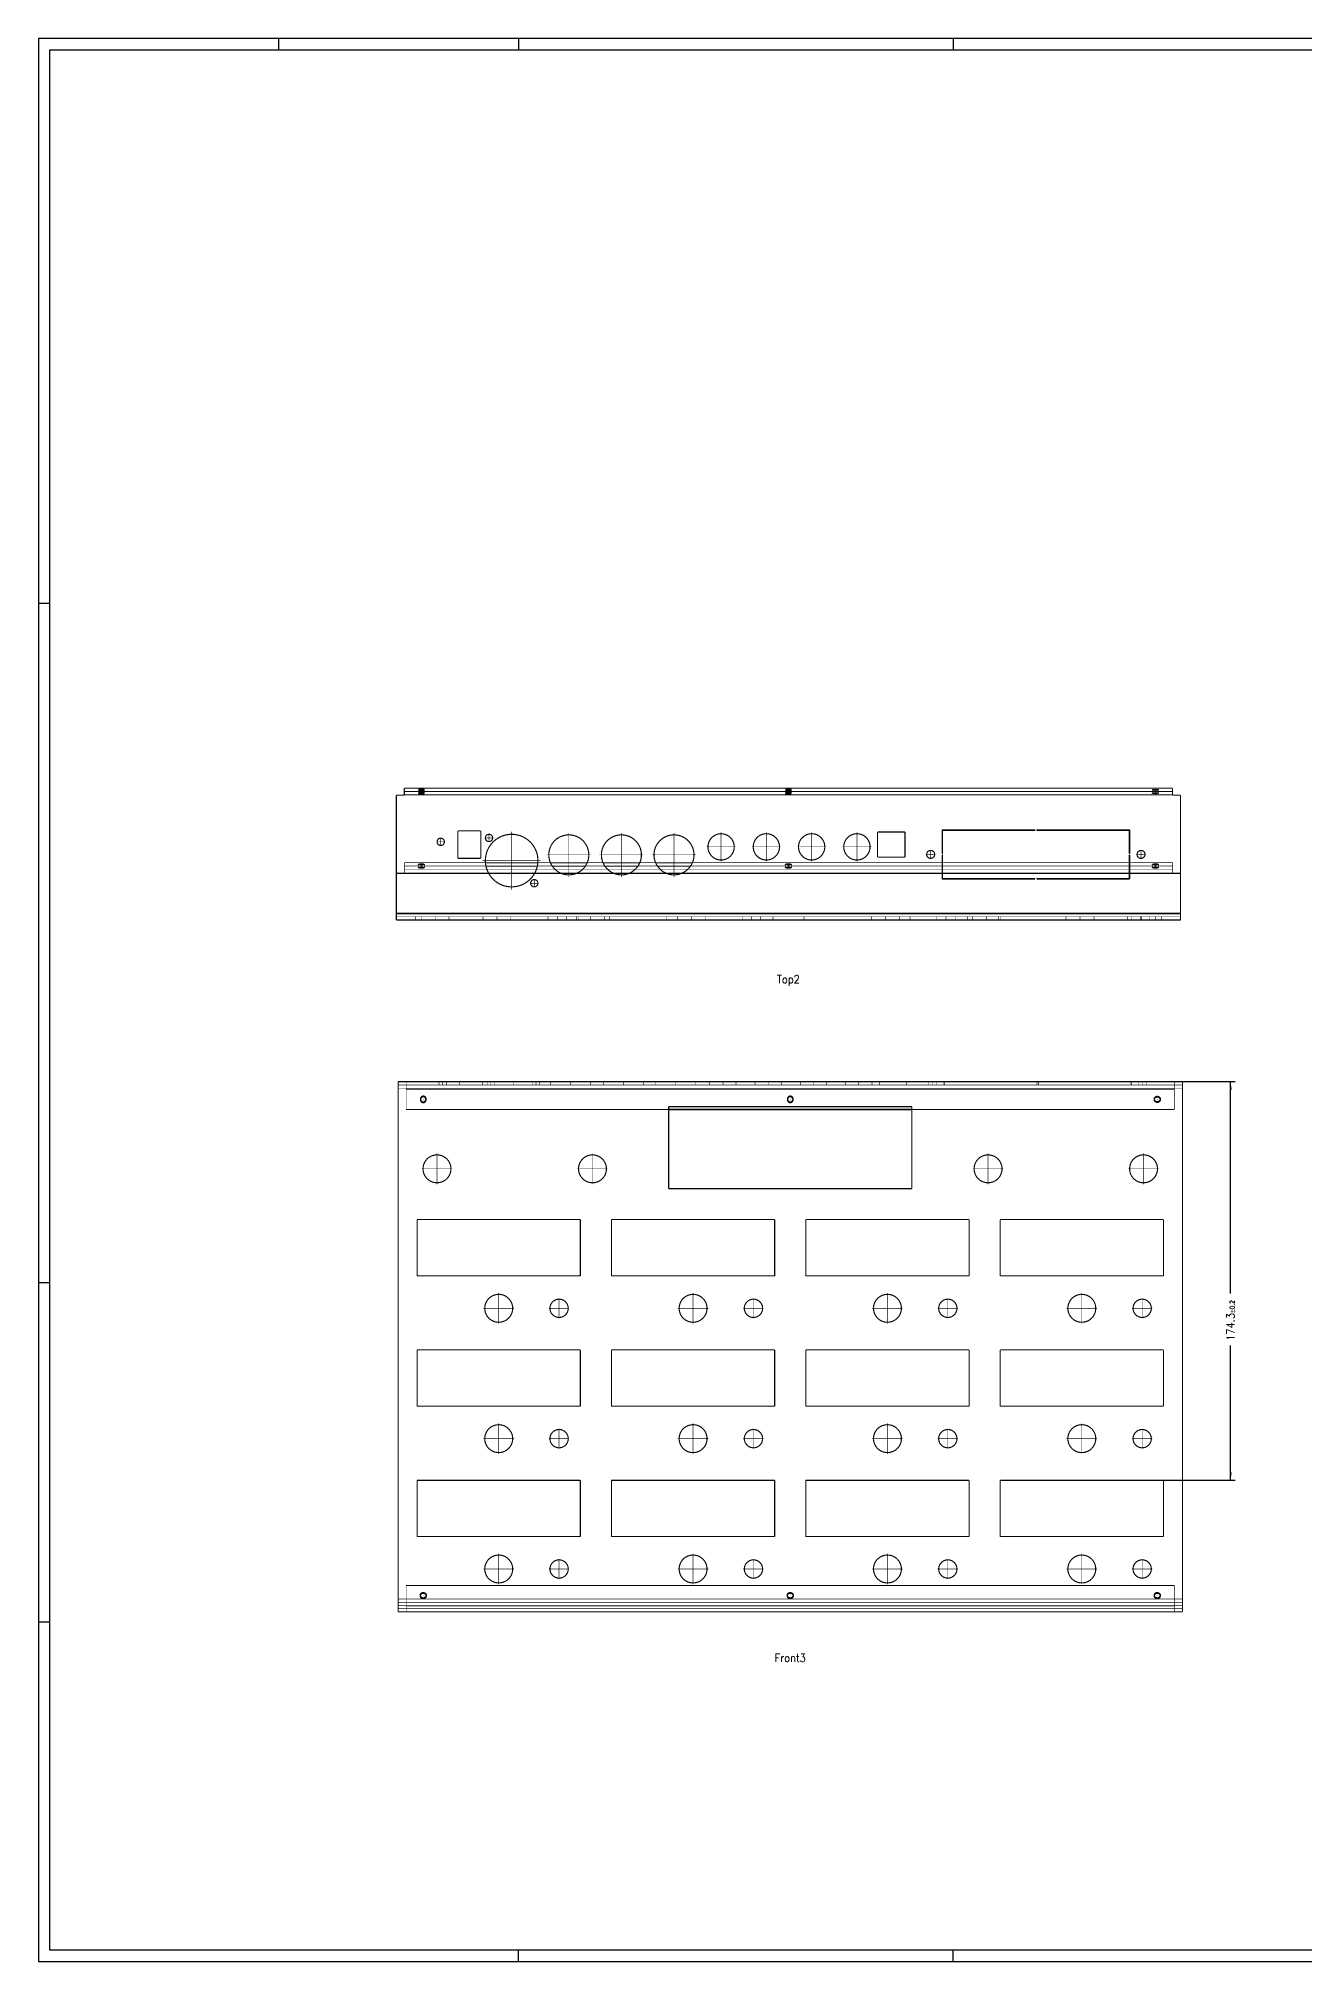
# Model space of a CAD drawing. Header units: millimetres. Extents: x -713 to 476, y -367 to 474.
# Drawn here: x -713 to -159, y -367 to 474 of the extents above; entities that cross this region are included whole.
import ezdxf

# ---------------------------------------------------------------- set-up
doc = ezdxf.new("R2010")
doc.units = ezdxf.units.MM
doc.linetypes.add('DASHED', pattern=[15, 7, -8])
doc.linetypes.add('DOT_CENTER', pattern=[14, 12, -1, 0, -1])
doc.layers.add('1', color=7, linetype='Continuous')
doc.styles.add('CONVERTER_11', font='txt.shx', dxfattribs={"width": 0.9})
doc.dimstyles.new('ME10_DIM_10', dxfattribs={"dimtxt": 3.5, "dimasz": 3.5, "dimexe": 2, "dimexo": 0, "dimgap": 2, "dimtad": 0, "dimdec": 1, "dimdsep": 46, "dimtxsty": 'CONVERTER_11', "dimsah": 1, "dimcen": 0.09, "dimclrd": 160, "dimclre": 160, "dimclrt": 5, "dimadec": 0, "dimazin": 0, "dimtol": 1, "dimtp": 0.2, "dimtm": 0.2, "dimtfac": 0.6, "dimtdec": 1, "dimtix": 1, "dimtmove": 0, "dimatfit": 3, "dimfxl": 0, "dimtolj": 1, "dimtzin": 0, "dimarcsym": 0})

# ---------------------------------------------------------------- blocks, each defined once
blk = doc.blocks.new('top_plate__1', base_point=(-555.97, -214.04))
at = {"color": 250, "linetype": 'Continuous', "const_width": 0.5}
for points in [[(-555.72, 18.09), (-555.72, 16.59)], [(-555.72, 18.09), (-552.22, 18.09)], [(-555.72, 16.59), (-555.72, 15.09)], [(-552.22, 18.09), (-537.87, 18.09)], [(-537.87, 18.09), (-534.67, 18.09)], [(-534.67, 18.09), (-528.77, 18.09)], [(-528.77, 18.09), (-518.77, 18.09)], [(-518.77, 18.09), (-516.77, 18.09)], [(-516.77, 18.09), (-513.57, 18.09)], [(-513.57, 18.09), (-496.97, 18.09)], [(-496.97, 18.09), (-493.77, 18.09)], [(-493.77, 18.09), (-489.02, 18.09)], [(-489.02, 18.09), (-471.52, 18.09)], [(-471.52, 18.09), (-466.02, 18.09)], [(-466.02, 18.09), (-448.52, 18.09)], [(-448.52, 18.09), (-443.02, 18.09)], [(-443.02, 18.09), (-425.52, 18.09)], [(-425.52, 18.09), (-419.42, 18.09)], [(-419.42, 18.09), (-407.92, 18.09)], [(-407.92, 18.09), (-399.62, 18.09)], [(-399.62, 18.09), (-388.12, 18.09)], [(-388.12, 18.09), (-379.82, 18.09)], [(-379.82, 18.09), (-368.32, 18.09)], [(-368.32, 18.09), (-360.02, 18.09)], [(-360.02, 18.09), (-348.52, 18.09)], [(-348.52, 18.09), (-345.27, 18.09)], [(-345.27, 18.09), (-333.27, 18.09)], [(-333.27, 18.09), (-323.77, 18.09)], [(-323.77, 18.09), (-320.27, 18.09)], [(-320.27, 18.09), (-317.02, 18.09)], [(-317.02, 18.09), (-316.82, 18.09)], [(-316.82, 18.09), (-276.32, 18.09)], [(-276.32, 18.09), (-275.72, 18.09)], [(-275.72, 18.09), (-235.22, 18.09)], [(-235.22, 18.09), (-235.02, 18.09)], [(-235.02, 18.09), (-231.77, 18.09)], [(-231.77, 18.09), (-228.27, 18.09)], [(-228.27, 18.09), (-216.22, 18.09)], [(-216.22, 18.09), (-212.72, 18.09)], [(-212.72, 16.59), (-212.72, 18.09)], [(-212.72, 15.09), (-212.72, 16.59)], [(-555.72, -208.13), (-555.72, 15.09)], [(-212.72, 15.09), (-212.72, -208.13)], [(-437.42, 7.15), (-437.42, -28.75)], [(-331.02, 7.15), (-437.42, 7.15)], [(-331.02, 6.01), (-437.42, 6.01)], [(-331.02, 5.79), (-437.42, 5.79)], [(-331.02, -28.75), (-331.02, 7.15)], [(-437.42, -28.75), (-331.02, -28.75)], [(-476.02, -42.25), (-547.42, -42.25)], [(-547.42, -42.25), (-547.42, -66.85)], [(-476.02, -66.85), (-476.02, -42.25)], [(-462.42, -42.25), (-462.42, -66.85)], [(-391.02, -42.25), (-462.42, -42.25)], [(-391.02, -66.85), (-391.02, -42.25)], [(-377.42, -42.25), (-377.42, -66.85)], [(-306.02, -42.25), (-377.42, -42.25)], [(-306.02, -66.85), (-306.02, -42.25)], [(-292.42, -42.25), (-292.42, -66.85)], [(-221.02, -42.25), (-292.42, -42.25)], [(-221.02, -66.85), (-221.02, -42.25)], [(-547.42, -66.85), (-476.02, -66.85)], [(-462.42, -66.85), (-391.02, -66.85)], [(-377.42, -66.85), (-306.02, -66.85)], [(-292.42, -66.85), (-221.02, -66.85)], [(-547.42, -99.25), (-547.42, -123.85)], [(-476.02, -99.25), (-547.42, -99.25)], [(-476.02, -123.85), (-476.02, -99.25)], [(-462.42, -99.25), (-462.42, -123.85)], [(-391.02, -99.25), (-462.42, -99.25)], [(-391.02, -123.85), (-391.02, -99.25)], [(-377.42, -99.25), (-377.42, -123.85)], [(-306.02, -99.25), (-377.42, -99.25)], [(-306.02, -123.85), (-306.02, -99.25)], [(-292.42, -99.25), (-292.42, -123.85)], [(-221.02, -99.25), (-292.42, -99.25)], [(-221.02, -123.85), (-221.02, -99.25)], [(-547.42, -123.85), (-476.02, -123.85)], [(-462.42, -123.85), (-391.02, -123.85)], [(-377.42, -123.85), (-306.02, -123.85)], [(-292.42, -123.85), (-221.02, -123.85)], [(-547.42, -156.25), (-547.42, -180.85)], [(-476.02, -156.25), (-547.42, -156.25)], [(-476.02, -180.85), (-476.02, -156.25)], [(-391.02, -156.25), (-462.42, -156.25)], [(-462.42, -156.25), (-462.42, -180.85)], [(-391.02, -180.85), (-391.02, -156.25)], [(-306.02, -156.25), (-377.42, -156.25)], [(-377.42, -156.25), (-377.42, -180.85)], [(-306.02, -180.85), (-306.02, -156.25)], [(-221.02, -156.25), (-292.42, -156.25)], [(-292.42, -156.25), (-292.42, -180.85)], [(-221.02, -180.85), (-221.02, -156.25)], [(-547.42, -180.85), (-476.02, -180.85)], [(-462.42, -180.85), (-391.02, -180.85)], [(-377.42, -180.85), (-306.02, -180.85)], [(-292.42, -180.85), (-221.02, -180.85)], [(-555.72, -208.13), (-555.72, -209.61)], [(-555.72, -209.61), (-555.72, -211.1)], [(-212.72, -209.61), (-212.72, -208.13)], [(-212.72, -211.1), (-212.72, -209.61)], [(-555.72, -212.27), (-555.72, -211.1)], [(-555.72, -213.76), (-555.72, -212.27)], [(-552.22, -213.76), (-555.72, -213.76)], [(-552.22, -213.76), (-552.22, -213.79)], [(-216.22, -213.79), (-552.22, -213.79)], [(-212.72, -213.76), (-216.22, -213.76)], [(-216.22, -213.79), (-216.22, -213.76)], [(-212.72, -211.1), (-212.72, -212.27)], [(-212.72, -212.27), (-212.72, -213.76)]]:
    blk.add_lwpolyline(points, dxfattribs=at)
at = {"color": 160, "linetype": 'DASHED', "const_width": 0.25}
for points in [[(-552.22, 16.59), (-552.22, 18.09)], [(-537.87, 16.59), (-537.87, 18.09)], [(-534.67, 16.59), (-534.67, 18.09)], [(-528.77, 18.09), (-528.77, 16.59)], [(-518.77, 18.09), (-518.77, 16.59)], [(-516.77, 16.59), (-516.77, 18.09)], [(-513.57, 16.59), (-513.57, 18.09)], [(-496.97, 16.59), (-496.97, 18.09)], [(-493.77, 16.59), (-493.77, 18.09)], [(-489.02, 18.09), (-489.02, 16.59)], [(-471.52, 18.09), (-471.52, 16.59)], [(-466.02, 18.09), (-466.02, 16.59)], [(-448.52, 18.09), (-448.52, 16.59)], [(-443.02, 16.59), (-443.02, 18.09)], [(-425.52, 16.59), (-425.52, 18.09)], [(-419.42, 16.59), (-419.42, 18.09)], [(-407.92, 16.59), (-407.92, 18.09)], [(-399.62, 16.59), (-399.62, 18.09)], [(-388.12, 16.59), (-388.12, 18.09)], [(-379.82, 16.59), (-379.82, 18.09)], [(-368.32, 16.59), (-368.32, 18.09)], [(-360.02, 16.59), (-360.02, 18.09)], [(-348.52, 16.59), (-348.52, 18.09)], [(-345.27, 18.09), (-345.27, 16.59)], [(-333.27, 16.59), (-333.27, 18.09)], [(-323.77, 16.59), (-323.77, 18.09)], [(-320.27, 16.59), (-320.27, 18.09)], [(-317.02, 16.59), (-317.02, 18.09)], [(-316.82, 16.59), (-316.82, 18.09)], [(-276.32, 16.59), (-276.32, 18.09)], [(-275.72, 18.09), (-275.72, 16.59)], [(-235.22, 18.09), (-235.22, 16.59)], [(-235.02, 18.09), (-235.02, 16.59)], [(-231.77, 16.59), (-231.77, 18.09)], [(-228.27, 16.59), (-228.27, 18.09)], [(-216.22, 18.09), (-216.22, 16.59)], [(-555.72, 16.59), (-552.22, 16.59)], [(-552.22, 16.59), (-552.22, 14.87)], [(-552.22, 16.59), (-537.87, 16.59)], [(-552.22, 14.64), (-552.22, 14.87)], [(-216.22, 14.87), (-552.22, 14.87)], [(-552.22, 6.01), (-552.22, 14.64)], [(-216.22, 14.64), (-552.22, 14.64)], [(-545.97, 10.22), (-545.97, 10.44)], [(-543.47, 10.22), (-543.47, 10.44)], [(-537.87, 16.59), (-534.67, 16.59)], [(-534.67, 16.59), (-528.77, 16.59)], [(-528.77, 16.59), (-518.77, 16.59)], [(-518.77, 16.59), (-516.77, 16.59)], [(-516.77, 16.59), (-513.57, 16.59)], [(-513.57, 16.59), (-496.97, 16.59)], [(-496.97, 16.59), (-493.77, 16.59)], [(-493.77, 16.59), (-489.02, 16.59)], [(-489.02, 16.59), (-471.52, 16.59)], [(-471.52, 16.59), (-466.02, 16.59)], [(-466.02, 16.59), (-448.52, 16.59)], [(-448.52, 16.59), (-443.02, 16.59)], [(-443.02, 16.59), (-425.52, 16.59)], [(-425.52, 16.59), (-419.42, 16.59)], [(-419.42, 16.59), (-407.92, 16.59)], [(-407.92, 16.59), (-399.62, 16.59)], [(-399.62, 16.59), (-388.12, 16.59)], [(-388.12, 16.59), (-379.82, 16.59)], [(-385.47, 10.22), (-385.47, 10.44)], [(-382.97, 10.22), (-382.97, 10.44)], [(-379.82, 16.59), (-368.32, 16.59)], [(-368.32, 16.59), (-360.02, 16.59)], [(-360.02, 16.59), (-348.52, 16.59)], [(-348.52, 16.59), (-345.27, 16.59)], [(-345.27, 16.59), (-333.27, 16.59)], [(-333.27, 16.59), (-323.77, 16.59)], [(-323.77, 16.59), (-320.27, 16.59)], [(-320.27, 16.59), (-317.02, 16.59)], [(-317.02, 16.59), (-316.82, 16.59)], [(-316.82, 16.59), (-276.32, 16.59)], [(-276.32, 16.59), (-275.72, 16.59)], [(-275.72, 16.59), (-235.22, 16.59)], [(-235.22, 16.59), (-235.02, 16.59)], [(-235.02, 16.59), (-231.77, 16.59)], [(-231.77, 16.59), (-228.27, 16.59)], [(-228.27, 16.59), (-216.22, 16.59)], [(-224.97, 10.44), (-224.97, 10.22)], [(-222.47, 10.44), (-222.47, 10.22)], [(-216.22, 14.87), (-216.22, 16.59)], [(-216.22, 16.59), (-212.72, 16.59)], [(-216.22, 14.87), (-216.22, 14.64)], [(-216.22, 14.64), (-216.22, 6.01)], [(-552.22, 5.79), (-552.22, 6.01)], [(-437.42, 6.01), (-552.22, 6.01)], [(-437.42, 5.79), (-552.22, 5.79)], [(-216.22, 6.01), (-331.02, 6.01)], [(-216.22, 5.79), (-331.02, 5.79)], [(-216.22, 6.01), (-216.22, 5.79)], [(-555.72, -209.61), (-212.72, -209.61)], [(-552.22, -202.33), (-552.22, -202.11)], [(-552.22, -202.11), (-216.22, -202.11)], [(-552.22, -211.01), (-552.22, -202.33)], [(-216.22, -202.33), (-552.22, -202.33)], [(-545.97, -206.56), (-545.97, -206.78)], [(-543.47, -206.56), (-543.47, -206.78)], [(-385.47, -206.56), (-385.47, -206.78)], [(-382.97, -206.56), (-382.97, -206.78)], [(-224.97, -206.56), (-224.97, -206.78)], [(-222.47, -206.56), (-222.47, -206.78)], [(-216.22, -202.11), (-216.22, -202.33)], [(-216.22, -202.33), (-216.22, -211.01)], [(-555.72, -212.27), (-552.22, -212.27)], [(-552.22, -211.01), (-216.22, -211.01)], [(-552.22, -211.01), (-552.22, -211.23)], [(-216.22, -211.23), (-552.22, -211.23)], [(-552.22, -211.23), (-552.22, -212.27)], [(-552.22, -212.27), (-216.22, -212.27)], [(-552.22, -212.27), (-552.22, -212.29)], [(-552.22, -212.29), (-552.22, -213.76)], [(-216.22, -212.29), (-552.22, -212.29)], [(-216.22, -211.23), (-216.22, -211.01)], [(-216.22, -212.27), (-216.22, -211.23)], [(-216.22, -212.27), (-212.72, -212.27)], [(-216.22, -212.29), (-216.22, -212.27)], [(-216.22, -213.76), (-216.22, -212.29)]]:
    blk.add_lwpolyline(points, dxfattribs=at)
at = {"color": 124, "linetype": 'Continuous', "const_width": 0.25}
for points in [[(-212.72, 15.09), (-555.72, 15.09)], [(-212.72, -208.13), (-555.72, -208.13)], [(-212.72, -211.1), (-555.72, -211.1)], [(-216.22, -213.76), (-552.22, -213.76)]]:
    blk.add_lwpolyline(points, dxfattribs=at)
at = {"color": 250, "linetype": 'Continuous', "const_width": 0.5}
for points in [[(-544.82, -20.05, 1), (-532.62, -20.05, 1)], [(-476.82, -20.05, 1), (-464.62, -20.05, 1)], [(-303.82, -20.05, 1), (-291.62, -20.05, 1)], [(-235.82, -20.05, 1), (-223.62, -20.05, 1)], [(-517.82, -81.05, 1), (-505.62, -81.05, 1)], [(-432.82, -81.05, 1), (-420.62, -81.05, 1)], [(-347.82, -81.05, 1), (-335.62, -81.05, 1)], [(-262.82, -81.05, 1), (-250.62, -81.05, 1)], [(-489.32, -81.05, 1), (-481.32, -81.05, 1)], [(-404.32, -81.05, 1), (-396.32, -81.05, 1)], [(-319.32, -81.05, 1), (-311.32, -81.05, 1)], [(-234.32, -81.05, 1), (-226.32, -81.05, 1)], [(-517.82, -138.05, 1), (-505.62, -138.05, 1)], [(-489.32, -138.05, 1), (-481.32, -138.05, 1)], [(-432.82, -138.05, 1), (-420.62, -138.05, 1)], [(-404.32, -138.05, 1), (-396.32, -138.05, 1)], [(-347.82, -138.05, 1), (-335.62, -138.05, 1)], [(-319.32, -138.05, 1), (-311.32, -138.05, 1)], [(-262.82, -138.05, 1), (-250.62, -138.05, 1)], [(-234.32, -138.05, 1), (-226.32, -138.05, 1)], [(-517.82, -195.05, 1), (-505.62, -195.05, 1)], [(-489.32, -195.05, 1), (-481.32, -195.05, 1)], [(-432.82, -195.05, 1), (-420.62, -195.05, 1)], [(-404.32, -195.05, 1), (-396.32, -195.05, 1)], [(-347.82, -195.05, 1), (-335.62, -195.05, 1)], [(-319.32, -195.05, 1), (-311.32, -195.05, 1)], [(-262.82, -195.05, 1), (-250.62, -195.05, 1)], [(-234.32, -195.05, 1), (-226.32, -195.05, 1)]]:
    blk.add_lwpolyline(points, format="xyb", close=True, dxfattribs=at)
at = {"color": 160, "linetype": 'DASHED'}
for points in [[(-543.47, 10.44), (-543.51, 10.76), (-543.64, 11.06), (-543.84, 11.31), (-544.1, 11.51), (-544.4, 11.63), (-544.72, 11.68), (-545.04, 11.63), (-545.35, 11.51), (-545.6, 11.31), (-545.8, 11.06), (-545.93, 10.76), (-545.97, 10.44)], [(-543.48, 10.33), (-543.56, 10.68), (-543.75, 11), (-544.02, 11.24), (-544.36, 11.4), (-544.72, 11.45), (-545.08, 11.4), (-545.42, 11.24), (-545.69, 11), (-545.88, 10.68), (-545.97, 10.33)], [(-545.97, 10.44), (-545.93, 10.12), (-545.8, 9.82), (-545.6, 9.57), (-545.35, 9.37), (-545.04, 9.25), (-544.72, 9.2), (-544.4, 9.25), (-544.1, 9.37), (-543.84, 9.57), (-543.64, 9.82), (-543.51, 10.12), (-543.47, 10.44)], [(-545.97, 10.33), (-545.97, 10.27), (-545.97, 10.22)], [(-545.97, 10.22), (-545.93, 9.9), (-545.8, 9.6), (-545.6, 9.34), (-545.35, 9.15), (-545.04, 9.02), (-544.72, 8.98)], [(-544.72, 8.98), (-544.4, 9.02), (-544.1, 9.15), (-543.84, 9.34), (-543.64, 9.6), (-543.51, 9.9), (-543.47, 10.22)], [(-543.47, 10.22), (-543.47, 10.27), (-543.48, 10.33)], [(-382.97, 10.44), (-383.01, 10.76), (-383.14, 11.06), (-383.34, 11.31), (-383.6, 11.51), (-383.9, 11.63), (-384.22, 11.68), (-384.54, 11.63), (-384.85, 11.51), (-385.1, 11.31), (-385.3, 11.06), (-385.43, 10.76), (-385.47, 10.44)], [(-382.98, 10.33), (-383.06, 10.68), (-383.25, 11), (-383.52, 11.24), (-383.86, 11.4), (-384.22, 11.45), (-384.58, 11.4), (-384.92, 11.24), (-385.19, 11), (-385.38, 10.68), (-385.47, 10.33)], [(-385.47, 10.44), (-385.43, 10.12), (-385.3, 9.82), (-385.1, 9.57), (-384.85, 9.37), (-384.54, 9.25), (-384.22, 9.2), (-383.9, 9.25), (-383.6, 9.37), (-383.34, 9.57), (-383.14, 9.82), (-383.01, 10.12), (-382.97, 10.44)], [(-385.47, 10.33), (-385.47, 10.27), (-385.47, 10.22)], [(-385.47, 10.22), (-385.43, 9.9), (-385.3, 9.6), (-385.1, 9.34), (-384.85, 9.15), (-384.54, 9.02), (-384.22, 8.98)], [(-384.22, 8.98), (-383.9, 9.02), (-383.6, 9.15), (-383.34, 9.34), (-383.14, 9.6), (-383.01, 9.9), (-382.97, 10.22)], [(-382.97, 10.22), (-382.97, 10.27), (-382.98, 10.33)], [(-224.97, 10.44), (-224.93, 10.76), (-224.8, 11.06), (-224.6, 11.31), (-224.35, 11.51), (-224.04, 11.63), (-223.72, 11.68), (-223.4, 11.63), (-223.1, 11.51), (-222.84, 11.31), (-222.64, 11.06), (-222.51, 10.76), (-222.47, 10.44)], [(-224.97, 10.33), (-224.88, 10.68), (-224.69, 11), (-224.42, 11.24), (-224.08, 11.4), (-223.72, 11.45), (-223.36, 11.4), (-223.02, 11.24), (-222.75, 11), (-222.56, 10.68), (-222.48, 10.33)], [(-222.47, 10.44), (-222.51, 10.12), (-222.64, 9.82), (-222.84, 9.57), (-223.1, 9.37), (-223.4, 9.25), (-223.72, 9.2), (-224.04, 9.25), (-224.35, 9.37), (-224.6, 9.57), (-224.8, 9.82), (-224.93, 10.12), (-224.97, 10.44)], [(-224.97, 10.22), (-224.97, 10.27), (-224.97, 10.33)], [(-223.72, 8.98), (-224.04, 9.02), (-224.35, 9.15), (-224.6, 9.34), (-224.8, 9.6), (-224.93, 9.9), (-224.97, 10.22)], [(-222.47, 10.22), (-222.51, 9.9), (-222.64, 9.6), (-222.84, 9.34), (-223.1, 9.15), (-223.4, 9.02), (-223.72, 8.98)], [(-222.48, 10.33), (-222.47, 10.27), (-222.47, 10.22)], [(-545.97, -206.56), (-545.93, -206.24), (-545.8, -205.94), (-545.6, -205.69), (-545.35, -205.49), (-545.04, -205.37), (-544.72, -205.32), (-544.4, -205.37), (-544.1, -205.49), (-543.84, -205.69), (-543.64, -205.94), (-543.51, -206.24), (-543.47, -206.56)], [(-545.97, -206.67), (-545.88, -206.32), (-545.69, -206), (-545.42, -205.76), (-545.08, -205.6), (-544.72, -205.55), (-544.36, -205.6), (-544.02, -205.76), (-543.75, -206), (-543.56, -206.32), (-543.48, -206.67)], [(-543.47, -206.56), (-543.51, -206.88), (-543.64, -207.18), (-543.84, -207.43), (-544.1, -207.63), (-544.4, -207.75), (-544.72, -207.8), (-545.04, -207.75), (-545.35, -207.63), (-545.6, -207.43), (-545.8, -207.18), (-545.93, -206.88), (-545.97, -206.56)], [(-545.97, -206.78), (-545.97, -206.73), (-545.97, -206.67)], [(-543.47, -206.78), (-543.51, -207.1), (-543.64, -207.4), (-543.84, -207.66), (-544.1, -207.85), (-544.4, -207.98), (-544.72, -208.02), (-545.04, -207.98), (-545.35, -207.85), (-545.6, -207.66), (-545.8, -207.4), (-545.93, -207.1), (-545.97, -206.78)], [(-543.48, -206.67), (-543.47, -206.73), (-543.47, -206.78)], [(-385.47, -206.56), (-385.43, -206.24), (-385.3, -205.94), (-385.1, -205.69), (-384.85, -205.49), (-384.54, -205.37), (-384.22, -205.32), (-383.9, -205.37), (-383.6, -205.49), (-383.34, -205.69), (-383.14, -205.94), (-383.01, -206.24), (-382.97, -206.56)], [(-385.47, -206.67), (-385.38, -206.32), (-385.19, -206), (-384.92, -205.76), (-384.58, -205.6), (-384.22, -205.55), (-383.86, -205.6), (-383.52, -205.76), (-383.25, -206), (-383.06, -206.32), (-382.98, -206.67)], [(-382.97, -206.56), (-383.01, -206.88), (-383.14, -207.18), (-383.34, -207.43), (-383.6, -207.63), (-383.9, -207.75), (-384.22, -207.8), (-384.54, -207.75), (-384.85, -207.63), (-385.1, -207.43), (-385.3, -207.18), (-385.43, -206.88), (-385.47, -206.56)], [(-385.47, -206.78), (-385.47, -206.73), (-385.47, -206.67)], [(-382.97, -206.78), (-383.01, -207.1), (-383.14, -207.4), (-383.34, -207.66), (-383.6, -207.85), (-383.9, -207.98), (-384.22, -208.02), (-384.54, -207.98), (-384.85, -207.85), (-385.1, -207.66), (-385.3, -207.4), (-385.43, -207.1), (-385.47, -206.78)], [(-382.98, -206.67), (-382.97, -206.73), (-382.97, -206.78)], [(-224.97, -206.56), (-224.93, -206.24), (-224.8, -205.94), (-224.6, -205.69), (-224.35, -205.49), (-224.04, -205.37), (-223.72, -205.32), (-223.4, -205.37), (-223.1, -205.49), (-222.84, -205.69), (-222.64, -205.94), (-222.51, -206.24), (-222.47, -206.56)], [(-224.97, -206.67), (-224.88, -206.32), (-224.69, -206), (-224.42, -205.76), (-224.08, -205.6), (-223.72, -205.55), (-223.36, -205.6), (-223.02, -205.76), (-222.75, -206), (-222.56, -206.32), (-222.48, -206.67)], [(-222.47, -206.56), (-222.51, -206.88), (-222.64, -207.18), (-222.84, -207.43), (-223.1, -207.63), (-223.4, -207.75), (-223.72, -207.8), (-224.04, -207.75), (-224.35, -207.63), (-224.6, -207.43), (-224.8, -207.18), (-224.93, -206.88), (-224.97, -206.56)], [(-224.97, -206.78), (-224.97, -206.73), (-224.97, -206.67)], [(-222.47, -206.78), (-222.51, -207.1), (-222.64, -207.4), (-222.84, -207.66), (-223.1, -207.85), (-223.4, -207.98), (-223.72, -208.02), (-224.04, -207.98), (-224.35, -207.85), (-224.6, -207.66), (-224.8, -207.4), (-224.93, -207.1), (-224.97, -206.78)], [(-222.48, -206.67), (-222.47, -206.73), (-222.47, -206.78)]]:
    blk.add_spline(points, degree=3, dxfattribs=at)
at = {"layer": '1', "color": 30, "linetype": 'DOT_CENTER', "const_width": 0.25}
for points in [[(-536.27, 16.59), (-536.27, 18.09)], [(-515.17, 16.59), (-515.17, 18.09)], [(-505.27, 16.59), (-505.27, 18.09)], [(-505.27, 16.59), (-505.27, 18.09)], [(-495.37, 16.59), (-495.37, 18.09)], [(-480.27, 18.09), (-480.27, 16.59)], [(-457.27, 18.09), (-457.27, 16.59)], [(-434.27, 16.59), (-434.27, 18.09)], [(-413.67, 16.59), (-413.67, 18.09)], [(-393.87, 16.59), (-393.87, 18.09)], [(-374.07, 16.59), (-374.07, 18.09)], [(-354.27, 16.59), (-354.27, 18.09)], [(-322.02, 16.59), (-322.02, 18.09)], [(-230.02, 16.59), (-230.02, 18.09)], [(-544.72, 10.22), (-544.72, 10.44)], [(-384.22, 10.22), (-384.22, 10.44)], [(-223.72, 10.44), (-223.72, 10.22)], [(-538.72, -13.34), (-538.72, -26.76)], [(-470.72, -13.34), (-470.72, -26.76)], [(-297.72, -13.34), (-297.72, -26.76)], [(-229.72, -13.34), (-229.72, -26.76)], [(-532.01, -20.05), (-545.43, -20.05)], [(-464.01, -20.05), (-477.43, -20.05)], [(-291.01, -20.05), (-304.43, -20.05)], [(-223.01, -20.05), (-236.43, -20.05)], [(-511.72, -74.34), (-511.72, -87.76)], [(-426.72, -74.34), (-426.72, -87.76)], [(-341.72, -74.34), (-341.72, -87.76)], [(-256.72, -74.34), (-256.72, -87.76)], [(-505.01, -81.05), (-518.43, -81.05)], [(-480.92, -81.05), (-489.72, -81.05)], [(-485.32, -76.65), (-485.32, -85.45)], [(-420.01, -81.05), (-433.43, -81.05)], [(-395.92, -81.05), (-404.72, -81.05)], [(-400.32, -76.65), (-400.32, -85.45)], [(-335.01, -81.05), (-348.43, -81.05)], [(-310.92, -81.05), (-319.72, -81.05)], [(-315.32, -76.65), (-315.32, -85.45)], [(-250.01, -81.05), (-263.43, -81.05)], [(-225.92, -81.05), (-234.72, -81.05)], [(-230.32, -76.65), (-230.32, -85.45)], [(-511.72, -131.34), (-511.72, -144.76)], [(-485.32, -133.65), (-485.32, -142.45)], [(-426.72, -131.34), (-426.72, -144.76)], [(-400.32, -133.65), (-400.32, -142.45)], [(-341.72, -131.34), (-341.72, -144.76)], [(-315.32, -133.65), (-315.32, -142.45)], [(-256.72, -131.34), (-256.72, -144.76)], [(-230.32, -133.65), (-230.32, -142.45)], [(-505.01, -138.05), (-518.43, -138.05)], [(-480.92, -138.05), (-489.72, -138.05)], [(-420.01, -138.05), (-433.43, -138.05)], [(-395.92, -138.05), (-404.72, -138.05)], [(-335.01, -138.05), (-348.43, -138.05)], [(-310.92, -138.05), (-319.72, -138.05)], [(-250.01, -138.05), (-263.43, -138.05)], [(-225.92, -138.05), (-234.72, -138.05)], [(-511.72, -188.34), (-511.72, -201.76)], [(-485.32, -190.65), (-485.32, -199.45)], [(-426.72, -188.34), (-426.72, -201.76)], [(-400.32, -190.65), (-400.32, -199.45)], [(-341.72, -188.34), (-341.72, -201.76)], [(-315.32, -190.65), (-315.32, -199.45)], [(-256.72, -188.34), (-256.72, -201.76)], [(-230.32, -190.65), (-230.32, -199.45)], [(-505.01, -195.05), (-518.43, -195.05)], [(-480.92, -195.05), (-489.72, -195.05)], [(-420.01, -195.05), (-433.43, -195.05)], [(-395.92, -195.05), (-404.72, -195.05)], [(-335.01, -195.05), (-348.43, -195.05)], [(-310.92, -195.05), (-319.72, -195.05)], [(-250.01, -195.05), (-263.43, -195.05)], [(-225.92, -195.05), (-234.72, -195.05)], [(-544.72, -206.56), (-544.72, -206.78)], [(-384.22, -206.56), (-384.22, -206.78)], [(-223.72, -206.56), (-223.72, -206.78)]]:
    blk.add_lwpolyline(points, dxfattribs=at)
blk = doc.blocks.new('*D15')
at = {"layer": '1', "color": 160, "linetype": 'Continuous'}
for p, q in [((-212.72, 18.09), (-189.65, 18.09)), ((-191.65, -74.57), (-191.65, 18.09)), ((-191.65, -156.25), (-191.65, -97.26)), ((-221.02, -156.25), (-189.65, -156.25))]:
    blk.add_line(p, q, dxfattribs=at)
at = {"layer": '1', "color": 160}
for points in [[(-191.18, 14.59), (-192.11, 14.59), (-191.65, 18.09)], [(-192.11, -152.75), (-191.18, -152.75), (-191.65, -156.25)]]:
    blk.add_solid(points, dxfattribs=at)
at = {"layer": '1', "color": 5, "insert": (-189.9, -95.26), "char_height": 3.5, "attachment_point": 7, "rotation": 90, "line_spacing_factor": 0.60024, "style": 'CONVERTER_11'}
blk.add_mtext('\\C5;174.3\\C5;\\H2.1;{\\Fgdt;`}0.2', dxfattribs=at)
blk = doc.blocks.new('top_plate__3', base_point=(-556.77, 88.53))
at = {"color": 250, "linetype": 'Continuous', "const_width": 0.5}
for points in [[(-556.52, 143.34), (-556.52, 109.27)], [(-553.02, 143.34), (-556.52, 143.34)], [(-553.02, 146.38), (-217.02, 146.38)], [(-553.02, 146.38), (-553.02, 146.34)], [(-553.02, 146.34), (-553.02, 145.02)], [(-553.02, 145.02), (-553.02, 144.88)], [(-553.02, 144.88), (-553.02, 144.86)], [(-553.02, 143.53), (-553.02, 144.86)], [(-553.02, 143.53), (-553.02, 143.38)], [(-553.02, 143.38), (-553.02, 143.34)], [(-217.02, 146.34), (-217.02, 146.38)], [(-217.02, 145.02), (-217.02, 146.34)], [(-217.02, 144.88), (-217.02, 145.02)], [(-217.02, 144.86), (-217.02, 144.88)], [(-217.02, 144.86), (-217.02, 143.53)], [(-217.02, 143.38), (-217.02, 143.53)], [(-217.02, 143.34), (-217.02, 143.38)], [(-213.52, 143.34), (-217.02, 143.34)], [(-213.52, 109.27), (-213.52, 143.34)], [(-529.57, 127.75), (-519.57, 127.75)], [(-529.57, 115.75), (-529.57, 127.75)], [(-519.57, 127.75), (-519.57, 115.75)], [(-346.07, 116.25), (-346.07, 127.25)], [(-346.07, 127.25), (-334.07, 127.25)], [(-334.07, 127.25), (-334.07, 116.25)], [(-317.82, 128.2), (-277.12, 128.2)], [(-317.82, 117.75), (-317.82, 128.2)], [(-277.12, 128), (-317.62, 128)], [(-317.62, 128), (-317.62, 117.75)], [(-277.12, 128.2), (-277.12, 128)], [(-276.52, 128.2), (-235.82, 128.2)], [(-276.52, 128), (-276.52, 128.2)], [(-236.02, 128), (-276.52, 128)], [(-236.02, 117.75), (-236.02, 128)], [(-235.82, 128.2), (-235.82, 117.75)], [(-317.62, 117.75), (-317.82, 117.75)], [(-235.82, 117.75), (-236.02, 117.75)], [(-556.52, 109.05), (-556.52, 109.27)], [(-519.57, 115.75), (-529.57, 115.75)], [(-494.61, 113.8), (-517.53, 113.8)], [(-517.31, 112.31), (-494.83, 112.31)], [(-473.03, 113.8), (-489.11, 113.8)], [(-488.3, 112.31), (-473.85, 112.31)], [(-450.03, 113.8), (-466.11, 113.8)], [(-465.3, 112.31), (-450.85, 112.31)], [(-427.03, 113.8), (-443.11, 113.8)], [(-442.3, 112.31), (-427.85, 112.31)], [(-334.07, 116.25), (-346.07, 116.25)], [(-317.82, 117.15), (-317.62, 117.15)], [(-317.82, 106.7), (-317.82, 117.15)], [(-317.62, 113.8), (-317.82, 113.8)], [(-317.82, 112.31), (-317.62, 112.31)], [(-317.62, 117.15), (-317.62, 106.9)], [(-236.02, 117.15), (-235.82, 117.15)], [(-236.02, 106.9), (-236.02, 117.15)], [(-235.82, 113.8), (-236.02, 113.8)], [(-236.02, 112.31), (-235.82, 112.31)], [(-235.82, 117.15), (-235.82, 106.7)], [(-213.52, 109.27), (-213.52, 109.05)], [(-556.52, 91.78), (-556.52, 109.05)], [(-277.12, 106.7), (-317.82, 106.7)], [(-317.62, 106.9), (-277.12, 106.9)], [(-277.12, 106.9), (-277.12, 106.7)], [(-276.52, 106.9), (-236.02, 106.9)], [(-276.52, 106.7), (-276.52, 106.9)], [(-235.82, 106.7), (-276.52, 106.7)], [(-213.52, 109.05), (-213.52, 91.78)], [(-556.52, 91.55), (-556.52, 91.78)], [(-556.52, 91.55), (-556.52, 91.33)], [(-556.52, 91.33), (-556.52, 90.28)], [(-556.52, 90.28), (-556.52, 88.78)], [(-556.52, 88.78), (-548.22, 88.78)], [(-548.22, 88.78), (-545.62, 88.78)], [(-545.62, 88.78), (-533.42, 88.78)], [(-533.42, 88.78), (-518.62, 88.78)], [(-518.62, 88.78), (-506.42, 88.78)], [(-506.42, 88.78), (-490.12, 88.78)], [(-490.12, 88.78), (-482.12, 88.78)], [(-482.12, 88.78), (-477.62, 88.78)], [(-477.62, 88.78), (-476.82, 88.78)], [(-476.82, 88.78), (-465.42, 88.78)], [(-465.42, 88.78), (-463.22, 88.78)], [(-463.22, 88.78), (-438.22, 88.78)], [(-438.22, 88.78), (-433.62, 88.78)], [(-433.62, 88.78), (-421.42, 88.78)], [(-421.42, 88.78), (-405.12, 88.78)], [(-405.12, 88.78), (-397.12, 88.78)], [(-397.12, 88.78), (-391.82, 88.78)], [(-391.82, 88.78), (-378.22, 88.78)], [(-378.22, 88.78), (-348.62, 88.78)], [(-348.62, 88.78), (-336.42, 88.78)], [(-336.42, 88.78), (-331.82, 88.78)], [(-331.82, 88.78), (-320.12, 88.78)], [(-320.12, 88.78), (-312.12, 88.78)], [(-312.12, 88.78), (-306.82, 88.78)], [(-306.82, 88.78), (-304.62, 88.78)], [(-304.62, 88.78), (-293.22, 88.78)], [(-293.22, 88.78), (-292.42, 88.78)], [(-292.42, 88.78), (-263.62, 88.78)], [(-263.62, 88.78), (-251.42, 88.78)], [(-251.42, 88.78), (-236.62, 88.78)], [(-236.62, 88.78), (-235.12, 88.78)], [(-235.12, 88.78), (-227.12, 88.78)], [(-227.12, 88.78), (-224.42, 88.78)], [(-224.42, 88.78), (-221.82, 88.78)], [(-221.82, 88.78), (-213.52, 88.78)], [(-213.52, 91.78), (-213.52, 91.55)], [(-213.52, 91.33), (-213.52, 91.55)], [(-213.52, 90.28), (-213.52, 91.33)], [(-213.52, 88.78), (-213.52, 90.28)]]:
    blk.add_lwpolyline(points, dxfattribs=at)
at = {"color": 160, "linetype": 'DASHED', "const_width": 0.25}
for points in [[(-217.02, 146.34), (-553.02, 146.34)], [(-217.02, 145.02), (-553.02, 145.02)], [(-553.02, 144.88), (-217.02, 144.88)], [(-217.02, 144.86), (-553.02, 144.86)], [(-217.02, 143.53), (-553.02, 143.53)], [(-546.77, 145.68), (-546.77, 144.2)], [(-544.27, 145.68), (-544.27, 144.2)], [(-386.27, 145.68), (-386.27, 144.2)], [(-383.77, 145.68), (-383.77, 144.2)], [(-225.77, 144.2), (-225.77, 145.68)], [(-223.27, 144.2), (-223.27, 145.68)], [(-556.52, 109.27), (-553.02, 109.27)], [(-553.02, 112.46), (-553.02, 113.8)], [(-517.53, 113.8), (-553.02, 113.8)], [(-553.02, 112.31), (-553.02, 112.46)], [(-217.02, 112.46), (-553.02, 112.46)], [(-553.02, 110.98), (-553.02, 112.31)], [(-553.02, 112.31), (-517.31, 112.31)], [(-553.02, 110.98), (-553.02, 109.27)], [(-553.02, 110.98), (-516.93, 110.98)], [(-553.02, 109.27), (-553.02, 109.05)], [(-553.02, 109.27), (-516.18, 109.27)], [(-546.77, 111.65), (-546.77, 113.13)], [(-544.27, 111.65), (-544.27, 113.13)], [(-495.96, 109.27), (-484.67, 109.27)], [(-495.21, 110.98), (-487.17, 110.98)], [(-494.83, 112.31), (-488.3, 112.31)], [(-489.11, 113.8), (-494.61, 113.8)], [(-477.47, 109.27), (-461.67, 109.27)], [(-474.97, 110.98), (-464.17, 110.98)], [(-473.85, 112.31), (-465.3, 112.31)], [(-466.11, 113.8), (-473.03, 113.8)], [(-454.47, 109.27), (-438.67, 109.27)], [(-451.97, 110.98), (-441.17, 110.98)], [(-450.85, 112.31), (-442.3, 112.31)], [(-443.11, 113.8), (-450.03, 113.8)], [(-431.47, 109.27), (-317.82, 109.27)], [(-428.97, 110.98), (-317.82, 110.98)], [(-427.85, 112.31), (-317.82, 112.31)], [(-317.82, 113.8), (-427.03, 113.8)], [(-386.27, 111.65), (-386.27, 113.13)], [(-383.77, 111.65), (-383.77, 113.13)], [(-236.02, 113.8), (-317.62, 113.8)], [(-317.62, 112.31), (-236.02, 112.31)], [(-317.62, 110.98), (-236.02, 110.98)], [(-317.62, 109.27), (-236.02, 109.27)], [(-217.02, 113.8), (-235.82, 113.8)], [(-235.82, 112.31), (-217.02, 112.31)], [(-235.82, 110.98), (-217.02, 110.98)], [(-235.82, 109.27), (-217.02, 109.27)], [(-225.77, 111.65), (-225.77, 113.13)], [(-223.27, 111.65), (-223.27, 113.13)], [(-217.02, 112.46), (-217.02, 113.8)], [(-217.02, 112.31), (-217.02, 112.46)], [(-217.02, 112.31), (-217.02, 110.98)], [(-217.02, 109.27), (-217.02, 110.98)], [(-217.02, 109.05), (-217.02, 109.27)], [(-217.02, 109.27), (-213.52, 109.27)], [(-553.02, 109.05), (-556.52, 109.05)], [(-217.02, 109.05), (-553.02, 109.05)], [(-213.52, 109.05), (-217.02, 109.05)], [(-556.52, 91.55), (-213.52, 91.55)], [(-213.52, 91.33), (-556.52, 91.33)], [(-556.52, 90.28), (-548.22, 90.28)], [(-548.22, 90.28), (-545.62, 90.28)], [(-548.22, 90.28), (-548.22, 88.78)], [(-545.62, 90.28), (-533.42, 90.28)], [(-545.62, 88.78), (-545.62, 90.28)], [(-533.42, 88.78), (-533.42, 90.28)], [(-533.42, 90.28), (-518.62, 90.28)], [(-518.62, 90.28), (-518.62, 88.78)], [(-518.62, 90.28), (-506.42, 90.28)], [(-506.42, 90.28), (-506.42, 88.78)], [(-506.42, 90.28), (-490.12, 90.28)], [(-490.12, 90.28), (-490.12, 88.78)], [(-490.12, 90.28), (-482.12, 90.28)], [(-482.12, 90.28), (-482.12, 88.78)], [(-482.12, 90.28), (-477.62, 90.28)], [(-477.62, 88.78), (-477.62, 90.28)], [(-477.62, 90.28), (-476.82, 90.28)], [(-476.82, 88.78), (-476.82, 90.28)], [(-476.82, 90.28), (-465.42, 90.28)], [(-465.42, 88.78), (-465.42, 90.28)], [(-465.42, 90.28), (-463.22, 90.28)], [(-463.22, 88.78), (-463.22, 90.28)], [(-463.22, 90.28), (-438.22, 90.28)], [(-438.22, 90.28), (-438.22, 88.78)], [(-438.22, 90.28), (-433.62, 90.28)], [(-433.62, 90.28), (-433.62, 88.78)], [(-433.62, 90.28), (-421.42, 90.28)], [(-421.42, 90.28), (-405.12, 90.28)], [(-421.42, 90.28), (-421.42, 88.78)], [(-405.12, 90.28), (-405.12, 88.78)], [(-405.12, 90.28), (-397.12, 90.28)], [(-397.12, 90.28), (-397.12, 88.78)], [(-397.12, 90.28), (-391.82, 90.28)], [(-391.82, 90.28), (-391.82, 88.78)], [(-391.82, 90.28), (-378.22, 90.28)], [(-378.22, 90.28), (-378.22, 88.78)], [(-378.22, 90.28), (-348.62, 90.28)], [(-348.62, 90.28), (-348.62, 88.78)], [(-348.62, 90.28), (-336.42, 90.28)], [(-336.42, 90.28), (-331.82, 90.28)], [(-336.42, 90.28), (-336.42, 88.78)], [(-331.82, 90.28), (-331.82, 88.78)], [(-331.82, 90.28), (-320.12, 90.28)], [(-320.12, 90.28), (-320.12, 88.78)], [(-320.12, 90.28), (-312.12, 90.28)], [(-312.12, 90.28), (-312.12, 88.78)], [(-312.12, 90.28), (-306.82, 90.28)], [(-306.82, 88.78), (-306.82, 90.28)], [(-306.82, 90.28), (-304.62, 90.28)], [(-304.62, 90.28), (-304.62, 88.78)], [(-304.62, 90.28), (-293.22, 90.28)], [(-293.22, 88.78), (-293.22, 90.28)], [(-293.22, 90.28), (-292.42, 90.28)], [(-292.42, 90.28), (-263.62, 90.28)], [(-292.42, 90.28), (-292.42, 88.78)], [(-263.62, 90.28), (-251.42, 90.28)], [(-263.62, 90.28), (-263.62, 88.78)], [(-251.42, 90.28), (-236.62, 90.28)], [(-251.42, 90.28), (-251.42, 88.78)], [(-236.62, 90.28), (-236.62, 88.78)], [(-236.62, 90.28), (-235.12, 90.28)], [(-235.12, 90.28), (-235.12, 88.78)], [(-235.12, 90.28), (-227.12, 90.28)], [(-227.12, 90.28), (-227.12, 88.78)], [(-227.12, 90.28), (-224.42, 90.28)], [(-224.42, 90.28), (-221.82, 90.28)], [(-224.42, 90.28), (-224.42, 88.78)], [(-221.82, 90.28), (-213.52, 90.28)], [(-221.82, 88.78), (-221.82, 90.28)]]:
    blk.add_lwpolyline(points, dxfattribs=at)
at = {"color": 124, "linetype": 'Continuous', "const_width": 0.25}
for points in [[(-217.02, 143.38), (-553.02, 143.38)], [(-516.93, 110.98), (-495.21, 110.98)], [(-516.18, 109.27), (-495.96, 109.27)], [(-487.17, 110.98), (-474.97, 110.98)], [(-484.67, 109.27), (-477.47, 109.27)], [(-464.17, 110.98), (-451.97, 110.98)], [(-461.67, 109.27), (-454.47, 109.27)], [(-441.17, 110.98), (-428.97, 110.98)], [(-438.67, 109.27), (-431.47, 109.27)], [(-317.82, 110.98), (-317.62, 110.98)], [(-317.82, 109.27), (-317.62, 109.27)], [(-236.02, 110.98), (-235.82, 110.98)], [(-236.02, 109.27), (-235.82, 109.27)], [(-213.52, 91.78), (-556.52, 91.78)]]:
    blk.add_lwpolyline(points, dxfattribs=at)
at = {"color": 250, "linetype": 'Continuous', "const_width": 0.5}
for points in [[(-517.57, 114.75, 1), (-494.57, 114.75, 1)], [(-517.57, 124.65, 1), (-514.37, 124.65, 1)], [(-489.82, 117.25, 1), (-472.32, 117.25, 1)], [(-466.82, 117.25, 1), (-449.32, 117.25, 1)], [(-443.82, 117.25, 1), (-426.32, 117.25, 1)], [(-420.22, 120.75, 1), (-408.72, 120.75, 1)], [(-400.42, 120.75, 1), (-388.92, 120.75, 1)], [(-380.62, 120.75, 1), (-369.12, 120.75, 1)], [(-360.82, 120.75, 1), (-349.32, 120.75, 1)], [(-538.67, 122.95, 1), (-535.47, 122.95, 1)], [(-324.57, 117.45, 1), (-321.07, 117.45, 1)], [(-232.57, 117.45, 1), (-229.07, 117.45, 1)], [(-497.77, 104.85, 1), (-494.57, 104.85, 1)]]:
    blk.add_lwpolyline(points, format="xyb", close=True, dxfattribs=at)
at = {"color": 160, "linetype": 'DASHED'}
for points in [[(-544.27, 145.68), (-544.31, 145.73), (-544.44, 145.77), (-544.64, 145.81), (-544.9, 145.84), (-545.2, 145.86), (-545.52, 145.87), (-545.84, 145.86), (-546.15, 145.84), (-546.4, 145.81), (-546.6, 145.77), (-546.73, 145.73), (-546.77, 145.68)], [(-546.77, 145.68), (-546.73, 145.63), (-546.6, 145.59), (-546.4, 145.55), (-546.15, 145.52), (-545.84, 145.5), (-545.52, 145.49)], [(-544.27, 144.2), (-544.31, 144.24), (-544.44, 144.29), (-544.64, 144.33), (-544.9, 144.36), (-545.2, 144.38), (-545.52, 144.38), (-545.84, 144.38), (-546.15, 144.36), (-546.4, 144.33), (-546.6, 144.29), (-546.73, 144.24), (-546.77, 144.2)], [(-546.77, 144.2), (-546.73, 144.15), (-546.6, 144.1), (-546.4, 144.07), (-546.15, 144.04), (-545.84, 144.02), (-545.52, 144.01), (-545.2, 144.02), (-544.9, 144.04), (-544.64, 144.07), (-544.44, 144.1), (-544.31, 144.15), (-544.27, 144.2)], [(-545.52, 145.49), (-545.2, 145.5), (-544.9, 145.52), (-544.64, 145.55), (-544.44, 145.59), (-544.31, 145.63), (-544.27, 145.68)], [(-383.77, 145.68), (-383.81, 145.73), (-383.94, 145.77), (-384.14, 145.81), (-384.4, 145.84), (-384.7, 145.86), (-385.02, 145.87), (-385.34, 145.86), (-385.65, 145.84), (-385.9, 145.81), (-386.1, 145.77), (-386.23, 145.73), (-386.27, 145.68)], [(-386.27, 145.68), (-386.23, 145.63), (-386.1, 145.59), (-385.9, 145.55), (-385.65, 145.52), (-385.34, 145.5), (-385.02, 145.49)], [(-383.77, 144.2), (-383.81, 144.24), (-383.94, 144.29), (-384.14, 144.33), (-384.4, 144.36), (-384.7, 144.38), (-385.02, 144.38), (-385.34, 144.38), (-385.65, 144.36), (-385.9, 144.33), (-386.1, 144.29), (-386.23, 144.24), (-386.27, 144.2)], [(-386.27, 144.2), (-386.23, 144.15), (-386.1, 144.1), (-385.9, 144.07), (-385.65, 144.04), (-385.34, 144.02), (-385.02, 144.01), (-384.7, 144.02), (-384.4, 144.04), (-384.14, 144.07), (-383.94, 144.1), (-383.81, 144.15), (-383.77, 144.2)], [(-385.02, 145.49), (-384.7, 145.5), (-384.4, 145.52), (-384.14, 145.55), (-383.94, 145.59), (-383.81, 145.63), (-383.77, 145.68)], [(-225.77, 145.68), (-225.73, 145.73), (-225.6, 145.77), (-225.4, 145.81), (-225.15, 145.84), (-224.84, 145.86), (-224.52, 145.87), (-224.2, 145.86), (-223.9, 145.84), (-223.64, 145.81), (-223.44, 145.77), (-223.31, 145.73), (-223.27, 145.68)], [(-224.52, 145.49), (-224.84, 145.5), (-225.15, 145.52), (-225.4, 145.55), (-225.6, 145.59), (-225.73, 145.63), (-225.77, 145.68)], [(-225.77, 144.2), (-225.73, 144.24), (-225.6, 144.29), (-225.4, 144.33), (-225.15, 144.36), (-224.84, 144.38), (-224.52, 144.38), (-224.2, 144.38), (-223.9, 144.36), (-223.64, 144.33), (-223.44, 144.29), (-223.31, 144.24), (-223.27, 144.2)], [(-223.27, 144.2), (-223.31, 144.15), (-223.44, 144.1), (-223.64, 144.07), (-223.9, 144.04), (-224.2, 144.02), (-224.52, 144.01), (-224.84, 144.02), (-225.15, 144.04), (-225.4, 144.07), (-225.6, 144.1), (-225.73, 144.15), (-225.77, 144.2)], [(-223.27, 145.68), (-223.31, 145.63), (-223.44, 145.59), (-223.64, 145.55), (-223.9, 145.52), (-224.2, 145.5), (-224.52, 145.49)], [(-546.77, 113.13), (-546.73, 113.18), (-546.6, 113.22), (-546.4, 113.26), (-546.15, 113.29), (-545.84, 113.31), (-545.52, 113.32), (-545.2, 113.31), (-544.9, 113.29), (-544.64, 113.26), (-544.44, 113.22), (-544.31, 113.18), (-544.27, 113.13)], [(-544.27, 113.13), (-544.31, 113.08), (-544.44, 113.04), (-544.64, 113), (-544.9, 112.97), (-545.2, 112.95), (-545.52, 112.94), (-545.84, 112.95), (-546.15, 112.97), (-546.4, 113), (-546.6, 113.04), (-546.73, 113.08), (-546.77, 113.13)], [(-546.77, 111.65), (-546.73, 111.69), (-546.6, 111.74), (-546.4, 111.78), (-546.15, 111.81), (-545.84, 111.83), (-545.52, 111.83), (-545.2, 111.83), (-544.9, 111.81), (-544.64, 111.78), (-544.44, 111.74), (-544.31, 111.69), (-544.27, 111.65)], [(-544.27, 111.65), (-544.31, 111.6), (-544.44, 111.55), (-544.64, 111.52), (-544.9, 111.49), (-545.2, 111.47), (-545.52, 111.46), (-545.84, 111.47), (-546.15, 111.49), (-546.4, 111.52), (-546.6, 111.55), (-546.73, 111.6), (-546.77, 111.65)], [(-386.27, 113.13), (-386.23, 113.18), (-386.1, 113.22), (-385.9, 113.26), (-385.65, 113.29), (-385.34, 113.31), (-385.02, 113.32), (-384.7, 113.31), (-384.4, 113.29), (-384.14, 113.26), (-383.94, 113.22), (-383.81, 113.18), (-383.77, 113.13)], [(-383.77, 113.13), (-383.81, 113.08), (-383.94, 113.04), (-384.14, 113), (-384.4, 112.97), (-384.7, 112.95), (-385.02, 112.94), (-385.34, 112.95), (-385.65, 112.97), (-385.9, 113), (-386.1, 113.04), (-386.23, 113.08), (-386.27, 113.13)], [(-386.27, 111.65), (-386.23, 111.69), (-386.1, 111.74), (-385.9, 111.78), (-385.65, 111.81), (-385.34, 111.83), (-385.02, 111.83), (-384.7, 111.83), (-384.4, 111.81), (-384.14, 111.78), (-383.94, 111.74), (-383.81, 111.69), (-383.77, 111.65)], [(-383.77, 111.65), (-383.81, 111.6), (-383.94, 111.55), (-384.14, 111.52), (-384.4, 111.49), (-384.7, 111.47), (-385.02, 111.46), (-385.34, 111.47), (-385.65, 111.49), (-385.9, 111.52), (-386.1, 111.55), (-386.23, 111.6), (-386.27, 111.65)], [(-225.77, 113.13), (-225.73, 113.18), (-225.6, 113.22), (-225.4, 113.26), (-225.15, 113.29), (-224.84, 113.31), (-224.52, 113.32), (-224.2, 113.31), (-223.9, 113.29), (-223.64, 113.26), (-223.44, 113.22), (-223.31, 113.18), (-223.27, 113.13)], [(-223.27, 113.13), (-223.31, 113.08), (-223.44, 113.04), (-223.64, 113), (-223.9, 112.97), (-224.2, 112.95), (-224.52, 112.94), (-224.84, 112.95), (-225.15, 112.97), (-225.4, 113), (-225.6, 113.04), (-225.73, 113.08), (-225.77, 113.13)], [(-225.77, 111.65), (-225.73, 111.69), (-225.6, 111.74), (-225.4, 111.78), (-225.15, 111.81), (-224.84, 111.83), (-224.52, 111.83), (-224.2, 111.83), (-223.9, 111.81), (-223.64, 111.78), (-223.44, 111.74), (-223.31, 111.69), (-223.27, 111.65)], [(-223.27, 111.65), (-223.31, 111.6), (-223.44, 111.55), (-223.64, 111.52), (-223.9, 111.49), (-224.2, 111.47), (-224.52, 111.46), (-224.84, 111.47), (-225.15, 111.49), (-225.4, 111.52), (-225.6, 111.55), (-225.73, 111.6), (-225.77, 111.65)]]:
    blk.add_spline(points, degree=3, dxfattribs=at)
at = {"layer": '1', "color": 30, "linetype": 'DOT_CENTER', "const_width": 0.25}
for points in [[(-545.52, 145.68), (-545.52, 144.2)], [(-385.02, 145.68), (-385.02, 144.2)], [(-224.52, 144.2), (-224.52, 145.68)], [(-515.97, 126.41), (-515.97, 122.89)], [(-506.07, 127.4), (-506.07, 102.1)], [(-481.07, 126.87), (-481.07, 107.62)], [(-458.07, 126.87), (-458.07, 107.62)], [(-435.07, 126.87), (-435.07, 107.62)], [(-414.47, 127.07), (-414.47, 114.42)], [(-394.67, 127.07), (-394.67, 114.42)], [(-374.87, 127.07), (-374.87, 114.42)], [(-355.07, 127.07), (-355.07, 114.42)], [(-535.31, 122.95), (-538.83, 122.95)], [(-537.07, 124.71), (-537.07, 121.19)], [(-514.21, 124.65), (-517.73, 124.65)], [(-408.15, 120.75), (-420.8, 120.75)], [(-388.35, 120.75), (-401, 120.75)], [(-368.55, 120.75), (-381.2, 120.75)], [(-348.75, 120.75), (-361.4, 120.75)], [(-322.82, 119.37), (-322.82, 115.52)], [(-230.82, 119.37), (-230.82, 115.52)], [(-545.52, 111.65), (-545.52, 113.13)], [(-493.42, 114.75), (-518.72, 114.75)], [(-471.45, 117.25), (-490.7, 117.25)], [(-448.45, 117.25), (-467.7, 117.25)], [(-425.45, 117.25), (-444.7, 117.25)], [(-385.02, 111.65), (-385.02, 113.13)], [(-320.9, 117.45), (-324.75, 117.45)], [(-228.9, 117.45), (-232.75, 117.45)], [(-224.52, 111.65), (-224.52, 113.13)], [(-494.41, 104.85), (-497.93, 104.85)], [(-496.17, 106.61), (-496.17, 103.09)], [(-539.52, 88.78), (-539.52, 90.28)], [(-512.52, 90.28), (-512.52, 88.78)], [(-486.12, 90.28), (-486.12, 88.78)], [(-471.52, 88.78), (-471.52, 90.28)], [(-427.52, 90.28), (-427.52, 88.78)], [(-401.12, 90.28), (-401.12, 88.78)], [(-342.52, 90.28), (-342.52, 88.78)], [(-316.12, 90.28), (-316.12, 88.78)], [(-298.52, 90.28), (-298.52, 88.78)], [(-257.52, 90.28), (-257.52, 88.78)], [(-231.12, 90.28), (-231.12, 88.78)], [(-230.52, 90.28), (-230.52, 88.78)]]:
    blk.add_lwpolyline(points, dxfattribs=at)
blk = doc.blocks.new('Top2', base_point=(-512.52, 98.14))
blk.add_blockref('top_plate__3', (-556.77, 88.53))
at = {"layer": '1', "color": 5, "insert": (-385.02, 64.62), "char_height": 3.5, "attachment_point": 2, "line_spacing_factor": 1.320528, "style": 'CONVERTER_11'}
blk.add_mtext('Top2', dxfattribs=at)
blk = doc.blocks.new('FRAME_A0', base_point=(-713.01, -366.72))
at = {"layer": '1', "color": 7, "linetype": 'Continuous'}
for p, q in [((-713.01, 474.28), (-713.01, -366.72)), ((475.99, 474.28), (-713.01, 474.28)), ((-608.01, 474.28), (-608.01, 469.28)), ((-503.01, 474.28), (-503.01, 469.28)), ((-313.01, 474.28), (-313.01, 469.28)), ((-708.01, -361.72), (-708.01, 469.28)), ((-708.01, 469.28), (470.99, 469.28)), ((-713.01, 227.28), (-708.01, 227.28)), ((-713.01, -69.72), (-708.01, -69.72)), ((-713.01, -218.22), (-708.01, -218.22)), ((-713.01, -366.72), (475.99, -366.72)), ((470.99, -361.72), (-708.01, -361.72)), ((-503.01, -366.72), (-503.01, -361.72)), ((-313.01, -366.72), (-313.01, -361.72))]:
    blk.add_line(p, q, dxfattribs=at)
blk = doc.blocks.new('Front3', base_point=(-511.72, -111))
blk.add_blockref('top_plate__1', (-555.97, -214.04))
at = {"layer": '1', "color": 5, "insert": (-384.22, -232.2), "char_height": 3.5, "attachment_point": 2, "line_spacing_factor": 1.320528, "style": 'CONVERTER_11'}
blk.add_mtext('Front3', dxfattribs=at)
at = {"layer": '1'}
dim = blk.add_linear_dim(base=(-191.65, -156.25), p1=(-212.72, 18.09), p2=(-221.02, -156.25), angle=90, dimstyle='ME10_DIM_10', dxfattribs=at)
dim.commit()
dim.dimension.update_dxf_attribs({"geometry": '*D15', "text_midpoint": (-191.65, -85.92), "text_rotation": 90})

msp = doc.modelspace()

# ---------------------------------------------------------------- block references
for name, p in [('Top2', (-512.52, 98.14)), ('Front3', (-511.72, -111))]:
    msp.add_blockref(name, p)
at = {"layer": '1'}
msp.add_blockref('FRAME_A0', (-713.01, -366.72), dxfattribs=at)

doc.saveas('drawing.dxf')
